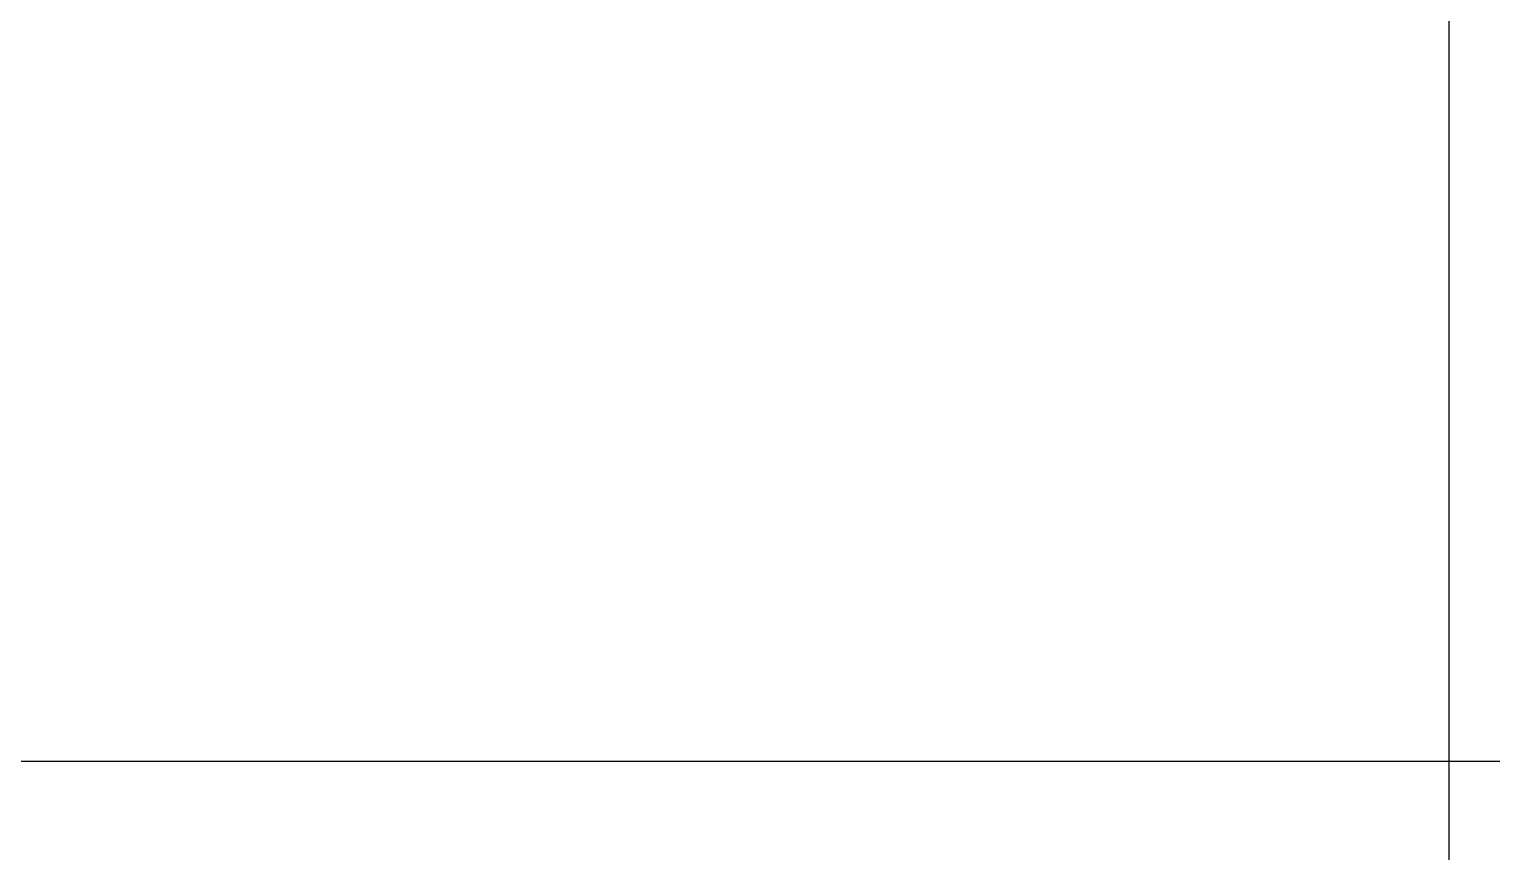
# Model space of a CAD drawing. Header units: millimetres. Extents: x -2171 to 1563, y -1758 to -1505.
# Drawn here: x 1404.49 to 1410.67, y -1620.06 to -1616.54 of the extents above; entities that cross this region are included whole.
import ezdxf

# ---------------------------------------------------------------- set-up
doc = ezdxf.new("R2010")
doc.units = ezdxf.units.MM
doc.linetypes.add('DOT', pattern=[0.025, 0, -0.025])
doc.layers.add('-S_TEXT', color=3, linetype='Continuous')
doc.layers.add('Tablet', color=7, linetype='Continuous', true_color=0x0180ff)

msp = doc.modelspace()

# ---------------------------------------------------------------- linework, layer by layer
at = {"layer": '-S_TEXT', "color": 3, "linetype": 'Continuous', "ltscale": 0.5}
msp.add_lwpolyline([(1428.115, -1619.64), (1387.165, -1619.64), (1387.165, -1591.24), (1428.115, -1591.24)], close=True, dxfattribs=at)
at = {"color": 3}
msp.add_line((1410.4923, -1591.656), (1410.4923, -1620.056), dxfattribs=at)
at = {"layer": 'Tablet', "color": 96, "linetype": 'DOT', "true_color": 0x018001}
for points in [[(1404.6086, -1616.65, 0.0000431, 0.0000431, 0), (1404.6086, -1616.5637, 0.0000431, 0.0000431, 0)], [(1408.3461, -1616.5637, 0.0000431, 0.0000431, 0), (1408.3461, -1616.65, 0.0000431, 0.0000431, 0)], [(1404.6086, -1616.7794, 0.0000431, 0.0000431, 0), (1404.6086, -1616.6931, 0.0000431, 0.0000431, 0)], [(1408.3461, -1616.6931, 0.0000431, 0.0000431, 0), (1408.3461, -1616.7794, 0.0000431, 0.0000431, 0)], [(1404.7093, -1616.8081, 0.0000431, 0.0000431, 0), (1404.6086, -1616.8081, 0.0000431, 0.0000431, 0)], [(1404.6086, -1616.9087, 0.0000431, 0.0000431, 0), (1404.6086, -1616.8225, 0.0000431, 0.0000431, 0)], [(1404.8386, -1616.8081, 0.0000431, 0.0000431, 0), (1404.7524, -1616.8081, 0.0000431, 0.0000431, 0)], [(1404.968, -1616.8081, 0.0000431, 0.0000431, 0), (1404.8818, -1616.8081, 0.0000431, 0.0000431, 0)], [(1405.0974, -1616.8081, 0.0000431, 0.0000431, 0), (1405.0111, -1616.8081, 0.0000431, 0.0000431, 0)], [(1405.2268, -1616.8081, 0.0000431, 0.0000431, 0), (1405.1405, -1616.8081, 0.0000431, 0.0000431, 0)], [(1405.3561, -1616.8081, 0.0000431, 0.0000431, 0), (1405.2699, -1616.8081, 0.0000431, 0.0000431, 0)], [(1405.4855, -1616.8081, 0.0000431, 0.0000431, 0), (1405.3993, -1616.8081, 0.0000431, 0.0000431, 0)], [(1405.6149, -1616.8081, 0.0000431, 0.0000431, 0), (1405.5286, -1616.8081, 0.0000431, 0.0000431, 0)], [(1405.7443, -1616.8081, 0.0000431, 0.0000431, 0), (1405.658, -1616.8081, 0.0000431, 0.0000431, 0)], [(1405.8736, -1616.8081, 0.0000431, 0.0000431, 0), (1405.7874, -1616.8081, 0.0000431, 0.0000431, 0)], [(1406.003, -1616.8081, 0.0000431, 0.0000431, 0), (1405.9168, -1616.8081, 0.0000431, 0.0000431, 0)], [(1406.1324, -1616.8081, 0.0000431, 0.0000431, 0), (1406.0461, -1616.8081, 0.0000431, 0.0000431, 0)], [(1406.2618, -1616.8081, 0.0000431, 0.0000431, 0), (1406.1755, -1616.8081, 0.0000431, 0.0000431, 0)], [(1406.3911, -1616.8081, 0.0000431, 0.0000431, 0), (1406.3049, -1616.8081, 0.0000431, 0.0000431, 0)], [(1406.5205, -1616.8081, 0.0000431, 0.0000431, 0), (1406.4343, -1616.8081, 0.0000431, 0.0000431, 0)], [(1406.6499, -1616.8081, 0.0000431, 0.0000431, 0), (1406.5636, -1616.8081, 0.0000431, 0.0000431, 0)], [(1406.7793, -1616.8081, 0.0000431, 0.0000431, 0), (1406.693, -1616.8081, 0.0000431, 0.0000431, 0)], [(1406.9086, -1616.8081, 0.0000431, 0.0000431, 0), (1406.8224, -1616.8081, 0.0000431, 0.0000431, 0)], [(1407.038, -1616.8081, 0.0000431, 0.0000431, 0), (1406.9518, -1616.8081, 0.0000431, 0.0000431, 0)], [(1407.1674, -1616.8081, 0.0000431, 0.0000431, 0), (1407.0811, -1616.8081, 0.0000431, 0.0000431, 0)], [(1407.2968, -1616.8081, 0.0000431, 0.0000431, 0), (1407.2105, -1616.8081, 0.0000431, 0.0000431, 0)], [(1407.4261, -1616.8081, 0.0000431, 0.0000431, 0), (1407.3399, -1616.8081, 0.0000431, 0.0000431, 0)], [(1407.5555, -1616.8081, 0.0000431, 0.0000431, 0), (1407.4693, -1616.8081, 0.0000431, 0.0000431, 0)], [(1407.6849, -1616.8081, 0.0000431, 0.0000431, 0), (1407.5986, -1616.8081, 0.0000431, 0.0000431, 0)], [(1407.8143, -1616.8081, 0.0000431, 0.0000431, 0), (1407.728, -1616.8081, 0.0000431, 0.0000431, 0)], [(1407.9436, -1616.8081, 0.0000431, 0.0000431, 0), (1407.8574, -1616.8081, 0.0000431, 0.0000431, 0)], [(1408.073, -1616.8081, 0.0000431, 0.0000431, 0), (1407.9868, -1616.8081, 0.0000431, 0.0000431, 0)], [(1408.2024, -1616.8081, 0.0000431, 0.0000431, 0), (1408.1161, -1616.8081, 0.0000431, 0.0000431, 0)], [(1408.3461, -1616.8081, 0.0000431, 0.0000431, 0), (1408.2455, -1616.8081, 0.0000431, 0.0000431, 0)], [(1408.3461, -1616.8225, 0.0000431, 0.0000431, 0), (1408.3461, -1616.9087, 0.0000431, 0.0000431, 0)], [(1404.6086, -1617.0381, 0.0000431, 0.0000431, 0), (1404.6086, -1616.9519, 0.0000431, 0.0000431, 0)], [(1408.3461, -1616.9519, 0.0000431, 0.0000431, 0), (1408.3461, -1617.0381, 0.0000431, 0.0000431, 0)], [(1404.6086, -1617.1315, 0.0000431, 0.0000431, 0), (1404.6086, -1617.0812, 0.0000431, 0.0000431, 0)], [(1408.3461, -1617.0812, 0.0000431, 0.0000431, 0), (1408.3461, -1617.1315, 0.0000431, 0.0000431, 0)]]:
    msp.add_lwpolyline(points, format="xyseb", dxfattribs=at)

doc.saveas('drawing.dxf')
